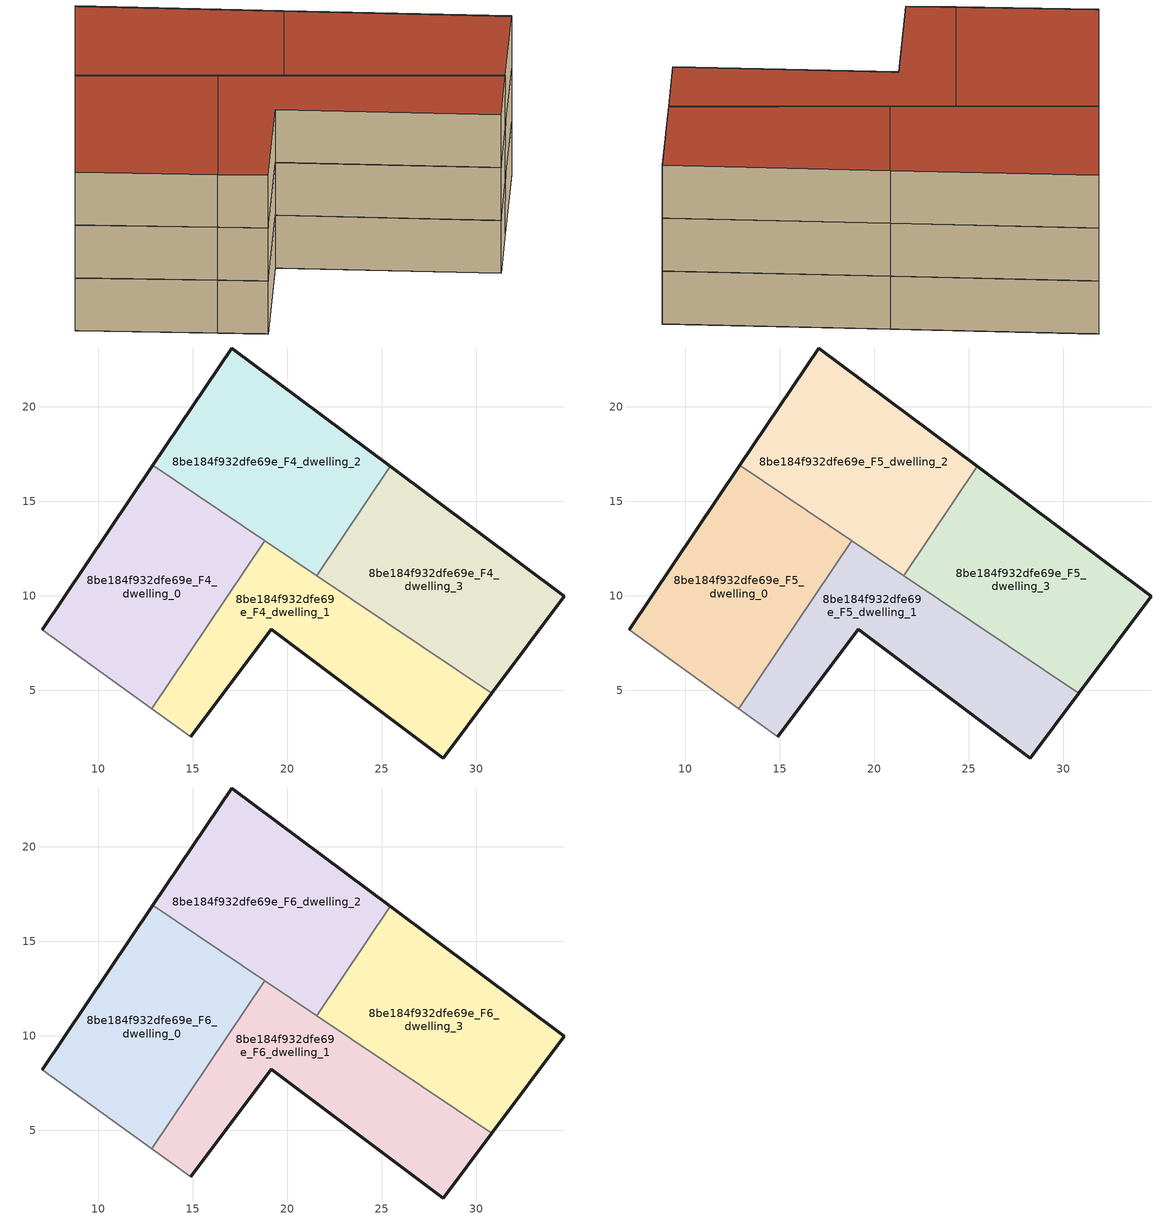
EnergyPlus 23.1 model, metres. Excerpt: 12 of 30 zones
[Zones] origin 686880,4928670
8be184f932dfe69e_F4_dwelling_0
 floor to 8be184f932dfe69e_F3_dwelling_0 (EU_floor_Construction): 12.84,4.03 18.81,12.91 12.89,16.89 7.06,8.22 z12
 wall outside (EU_wall_Construction): 7.06,8.22 12.89,16.89 z12:15
 wall to 8be184f932dfe69e_F4_dwelling_1 (EU_wall_Construction): 18.81,12.91 12.84,4.03 z12:15
 wall adiabatic (EU_wall_Construction): 12.84,4.03 7.06,8.22 z12:15
 wall to 8be184f932dfe69e_F4_dwelling_2 (EU_wall_Construction): 12.89,16.89 18.81,12.91 z12:15
8be184f932dfe69e_F4_dwelling_1
 floor to 8be184f932dfe69e_F3_dwelling_1 (EU_floor_Construction): 28.26,1.43 30.81,4.85 18.81,12.91 12.84,4.03 14.91,2.54 19.15,8.23 z12
 wall outside (EU_wall_Construction): 30.81,4.85 28.26,1.43 19.15,8.23 14.91,2.54 z12:15
 wall adiabatic (EU_wall_Construction): 14.91,2.54 12.84,4.03 z12:15
 wall to 8be184f932dfe69e_F4_dwelling_3 (EU_wall_Construction): 21.56,11.06 30.81,4.85 z12:15
 wall to 8be184f932dfe69e_F4_dwelling_2 (EU_wall_Construction): 18.81,12.91 21.56,11.06 z12:15
8be184f932dfe69e_F4_dwelling_2
 floor to 8be184f932dfe69e_F3_dwelling_2 (EU_floor_Construction): 21.56,11.06 25.45,16.84 17.06,23.1 12.89,16.89 z12
 wall outside (EU_wall_Construction): 12.89,16.89 17.06,23.1 25.45,16.84 z12:15
 wall to 8be184f932dfe69e_F4_dwelling_3 (EU_wall_Construction): 25.45,16.84 21.56,11.06 z12:15
8be184f932dfe69e_F4_dwelling_3
 floor to 8be184f932dfe69e_F3_dwelling_3 (EU_floor_Construction): 30.81,4.85 34.64,9.99 25.45,16.84 21.56,11.06 z12
 wall outside (EU_wall_Construction): 25.45,16.84 34.64,9.99 30.81,4.85 z12:15
8be184f932dfe69e_F5_dwelling_0
 floor to 8be184f932dfe69e_F4_dwelling_0 (EU_floor_Construction): 12.84,4.03 18.81,12.91 12.89,16.89 7.06,8.22 z15
 wall outside (EU_wall_Construction): 7.06,8.22 12.89,16.89 z15:18
 wall to 8be184f932dfe69e_F5_dwelling_1 (EU_wall_Construction): 18.81,12.91 12.84,4.03 z15:18
 wall adiabatic (EU_wall_Construction): 12.84,4.03 7.06,8.22 z15:18
 wall to 8be184f932dfe69e_F5_dwelling_2 (EU_wall_Construction): 12.89,16.89 18.81,12.91 z15:18
8be184f932dfe69e_F5_dwelling_1
 floor to 8be184f932dfe69e_F4_dwelling_1 (EU_floor_Construction): 28.26,1.43 30.81,4.85 18.81,12.91 12.84,4.03 14.91,2.54 19.15,8.23 z15
 wall outside (EU_wall_Construction): 30.81,4.85 28.26,1.43 19.15,8.23 14.91,2.54 z15:18
 wall adiabatic (EU_wall_Construction): 14.91,2.54 12.84,4.03 z15:18
 wall to 8be184f932dfe69e_F5_dwelling_3 (EU_wall_Construction): 21.56,11.06 30.81,4.85 z15:18
 wall to 8be184f932dfe69e_F5_dwelling_2 (EU_wall_Construction): 18.81,12.91 21.56,11.06 z15:18
8be184f932dfe69e_F5_dwelling_2
 floor to 8be184f932dfe69e_F4_dwelling_2 (EU_floor_Construction): 21.56,11.06 25.45,16.84 17.06,23.1 12.89,16.89 z15
 wall outside (EU_wall_Construction): 12.89,16.89 17.06,23.1 25.45,16.84 z15:18
 wall to 8be184f932dfe69e_F5_dwelling_3 (EU_wall_Construction): 25.45,16.84 21.56,11.06 z15:18
8be184f932dfe69e_F5_dwelling_3
 floor to 8be184f932dfe69e_F4_dwelling_3 (EU_floor_Construction): 30.81,4.85 34.64,9.99 25.45,16.84 21.56,11.06 z15
 wall outside (EU_wall_Construction): 25.45,16.84 34.64,9.99 30.81,4.85 z15:18
8be184f932dfe69e_F6_dwelling_0
 floor to 8be184f932dfe69e_F5_dwelling_0 (EU_floor_Construction): 12.84,4.03 18.81,12.91 12.89,16.89 7.06,8.22 z18
 wall outside (EU_wall_Construction): 7.06,8.22 12.89,16.89 z18:21
 wall to 8be184f932dfe69e_F6_dwelling_1 (EU_wall_Construction): 18.81,12.91 12.84,4.03 z18:21
 wall adiabatic (EU_wall_Construction): 12.84,4.03 7.06,8.22 z18:21
 wall to 8be184f932dfe69e_F6_dwelling_2 (EU_wall_Construction): 12.89,16.89 18.81,12.91 z18:21
 roof outside (EU_roof_Construction): 18.81,12.91 12.84,4.03 7.06,8.22 12.89,16.89 z21
8be184f932dfe69e_F6_dwelling_1
 floor to 8be184f932dfe69e_F5_dwelling_1 (EU_floor_Construction): 28.26,1.43 30.81,4.85 18.81,12.91 12.84,4.03 14.91,2.54 19.15,8.23 z18
 wall outside (EU_wall_Construction): 30.81,4.85 28.26,1.43 19.15,8.23 14.91,2.54 z18:21
 wall adiabatic (EU_wall_Construction): 14.91,2.54 12.84,4.03 z18:21
 wall to 8be184f932dfe69e_F6_dwelling_3 (EU_wall_Construction): 21.56,11.06 30.81,4.85 z18:21
 wall to 8be184f932dfe69e_F6_dwelling_2 (EU_wall_Construction): 18.81,12.91 21.56,11.06 z18:21
 roof outside (EU_roof_Construction): 30.81,4.85 28.26,1.43 19.15,8.23 14.91,2.54 12.84,4.03 18.81,12.91 z21
8be184f932dfe69e_F6_dwelling_2
 floor to 8be184f932dfe69e_F5_dwelling_2 (EU_floor_Construction): 21.56,11.06 25.45,16.84 17.06,23.1 12.89,16.89 z18
 wall outside (EU_wall_Construction): 12.89,16.89 17.06,23.1 25.45,16.84 z18:21
 wall to 8be184f932dfe69e_F6_dwelling_3 (EU_wall_Construction): 25.45,16.84 21.56,11.06 z18:21
 roof outside (EU_roof_Construction): 25.45,16.84 21.56,11.06 12.89,16.89 17.06,23.1 z21
8be184f932dfe69e_F6_dwelling_3
 floor to 8be184f932dfe69e_F5_dwelling_3 (EU_floor_Construction): 30.81,4.85 34.64,9.99 25.45,16.84 21.56,11.06 z18
 wall outside (EU_wall_Construction): 25.45,16.84 34.64,9.99 30.81,4.85 z18:21
 roof outside (EU_roof_Construction): 34.64,9.99 30.81,4.85 21.56,11.06 25.45,16.84 z21
[Building]
EU S2 Campaign: North Axis=0; Terrain=City; Solar Distribution=FullExterior
[Site:Location]
Bologna: Latitude=44.5; Longitude=11.25; Time Zone=1; Elevation=37
[SizingPeriod:WeatherFileDays]
AnnualSizingPeriod: Begin Month=1; Begin Day of Month=1; End Month=12; End Day of Month=31; Day of Week for Start Day=Monday; Use Weather File Daylight Saving Period=No; Use Weather File Rain and Snow Indicators=No
[MATERIAL]
EU_InternalMass_Material: Roughness=MediumRough; Thickness=0.1; Conductivity=1; Density=1800; Specific Heat=900; Thermal Absorptance=0.9; Solar Absorptance=0.7; Visible Absorptance=0.7
[MATERIAL:NOMASS] Roughness=MediumRough; Thermal Absorptance=0.9; Solar Absorptance=0.7; Visible Absorptance=0.7
Name | Thermal Resistance
EU_wall_NoMass | 0.779417
EU_roof_NoMass | 0.435466
EU_floor_NoMass | 0.588222
[CONSTRUCTION]
EU_wall_Construction: EU_wall_NoMass
EU_roof_Construction: EU_roof_NoMass
EU_floor_Construction: EU_floor_NoMass
EU_InternalMass_Construction: EU_InternalMass_Material
[ZONE] Type=1; Multiplier=1; Ceiling Height=autocalculate; Floor Area=autocalculate; Part of Total Floor Area=Yes
Name | Volume
8be184f932dfe69e_F4_dwelling_0; 8be184f932dfe69e_F5_dwelling_0; 8be184f932dfe69e_F6_dwelling_0; 8be184f932dfe69e_F4_dwelling_3; 8be184f932dfe69e_F5_dwelling_3; 8be184f932dfe69e_F6_dwelling_3 | 226.474
8be184f932dfe69e_F4_dwelling_1; 8be184f932dfe69e_F5_dwelling_1; 8be184f932dfe69e_F6_dwelling_1 | 226.479
8be184f932dfe69e_F4_dwelling_2; 8be184f932dfe69e_F5_dwelling_2; 8be184f932dfe69e_F6_dwelling_2 | 226.462
[INTERNALMASS] Construction=EU_InternalMass_Construction
Name | Zone or ZoneList | Surface Area
8be184f932dfe69e_F4_dwelling_0_EU_InternalMass | 8be184f932dfe69e_F4_dwelling_0 | 75.4914
8be184f932dfe69e_F4_dwelling_1_EU_InternalMass | 8be184f932dfe69e_F4_dwelling_1 | 75.4934
8be184f932dfe69e_F4_dwelling_2_EU_InternalMass | 8be184f932dfe69e_F4_dwelling_2 | 75.4872
8be184f932dfe69e_F4_dwelling_3_EU_InternalMass | 8be184f932dfe69e_F4_dwelling_3 | 75.491
8be184f932dfe69e_F5_dwelling_0_EU_InternalMass | 8be184f932dfe69e_F5_dwelling_0 | 75.4914
8be184f932dfe69e_F5_dwelling_1_EU_InternalMass | 8be184f932dfe69e_F5_dwelling_1 | 75.4934
8be184f932dfe69e_F5_dwelling_2_EU_InternalMass | 8be184f932dfe69e_F5_dwelling_2 | 75.4872
8be184f932dfe69e_F5_dwelling_3_EU_InternalMass | 8be184f932dfe69e_F5_dwelling_3 | 75.491
8be184f932dfe69e_F6_dwelling_0_EU_InternalMass | 8be184f932dfe69e_F6_dwelling_0 | 75.4914
8be184f932dfe69e_F6_dwelling_1_EU_InternalMass | 8be184f932dfe69e_F6_dwelling_1 | 75.4934
8be184f932dfe69e_F6_dwelling_2_EU_InternalMass | 8be184f932dfe69e_F6_dwelling_2 | 75.4872
8be184f932dfe69e_F6_dwelling_3_EU_InternalMass | 8be184f932dfe69e_F6_dwelling_3 | 75.491
[OTHEREQUIPMENT] Fuel Type=Electricity; Design Level Calculation Method=Watts/Area; Power per Zone Floor Area=1; Fraction Latent=0; Fraction Radiant=0; Fraction Lost=0; Carbon Dioxide Generation Rate=0; EndUse Subcategory=EU_Step8_InternalGains
Name | Zone or ZoneList or Space or SpaceList | Schedule
EU_Step8_InternalGain_8be184f932dfe69e_F4_dwelling_0_f000 | 8be184f932dfe69e_F4_dwelling_0 | EU_Step8_GainSchedule_8be184f932dfe69e_F4_dwelling_0_f000
EU_Step8_InternalGain_8be184f932dfe69e_F4_dwelling_1_f000 | 8be184f932dfe69e_F4_dwelling_1 | EU_Step8_GainSchedule_8be184f932dfe69e_F4_dwelling_1_f000
EU_Step8_InternalGain_8be184f932dfe69e_F4_dwelling_2_f000 | 8be184f932dfe69e_F4_dwelling_2 | EU_Step8_GainSchedule_8be184f932dfe69e_F4_dwelling_2_f000
EU_Step8_InternalGain_8be184f932dfe69e_F4_dwelling_3_f000 | 8be184f932dfe69e_F4_dwelling_3 | EU_Step8_GainSchedule_8be184f932dfe69e_F4_dwelling_3_f000
EU_Step8_InternalGain_8be184f932dfe69e_F5_dwelling_0_f000 | 8be184f932dfe69e_F5_dwelling_0 | EU_Step8_GainSchedule_8be184f932dfe69e_F5_dwelling_0_f000
EU_Step8_InternalGain_8be184f932dfe69e_F5_dwelling_1_f000 | 8be184f932dfe69e_F5_dwelling_1 | EU_Step8_GainSchedule_8be184f932dfe69e_F5_dwelling_1_f000
EU_Step8_InternalGain_8be184f932dfe69e_F5_dwelling_2_f000 | 8be184f932dfe69e_F5_dwelling_2 | EU_Step8_GainSchedule_8be184f932dfe69e_F5_dwelling_2_f000
EU_Step8_InternalGain_8be184f932dfe69e_F5_dwelling_3_f000 | 8be184f932dfe69e_F5_dwelling_3 | EU_Step8_GainSchedule_8be184f932dfe69e_F5_dwelling_3_f000
EU_Step8_InternalGain_8be184f932dfe69e_F6_dwelling_0_f000 | 8be184f932dfe69e_F6_dwelling_0 | EU_Step8_GainSchedule_8be184f932dfe69e_F6_dwelling_0_f000
EU_Step8_InternalGain_8be184f932dfe69e_F6_dwelling_1_f000 | 8be184f932dfe69e_F6_dwelling_1 | EU_Step8_GainSchedule_8be184f932dfe69e_F6_dwelling_1_f000
EU_Step8_InternalGain_8be184f932dfe69e_F6_dwelling_2_f000 | 8be184f932dfe69e_F6_dwelling_2 | EU_Step8_GainSchedule_8be184f932dfe69e_F6_dwelling_2_f000
EU_Step8_InternalGain_8be184f932dfe69e_F6_dwelling_3_f000 | 8be184f932dfe69e_F6_dwelling_3 | EU_Step8_GainSchedule_8be184f932dfe69e_F6_dwelling_3_f000
[ZONEVENTILATION:DESIGNFLOWRATE] Schedule=EU_AlwaysOn; Design Flow Rate Calculation Method=AirChanges/Hour; Air Changes per Hour=0.712058; Ventilation Type=Natural; Fan Pressure Rise=0; Fan Total Efficiency=1; Constant Term Coefficient=1; Temperature Term Coefficient=0; Velocity Term Coefficient=0; Velocity Squared Term Coefficient=0; Minimum Indoor Temperature=-100; Maximum Indoor Temperature=100; Delta Temperature=-100; Minimum Outdoor Temperature=-100; Maximum Outdoor Temperature=100; Maximum Wind Speed=40
Name | Zone or ZoneList or Space or SpaceList
EU_ConstantAir_8be184f932dfe69e_F4_dwelling_0 | 8be184f932dfe69e_F4_dwelling_0
EU_ConstantAir_8be184f932dfe69e_F4_dwelling_1 | 8be184f932dfe69e_F4_dwelling_1
EU_ConstantAir_8be184f932dfe69e_F4_dwelling_2 | 8be184f932dfe69e_F4_dwelling_2
EU_ConstantAir_8be184f932dfe69e_F4_dwelling_3 | 8be184f932dfe69e_F4_dwelling_3
EU_ConstantAir_8be184f932dfe69e_F5_dwelling_0 | 8be184f932dfe69e_F5_dwelling_0
EU_ConstantAir_8be184f932dfe69e_F5_dwelling_1 | 8be184f932dfe69e_F5_dwelling_1
EU_ConstantAir_8be184f932dfe69e_F5_dwelling_2 | 8be184f932dfe69e_F5_dwelling_2
EU_ConstantAir_8be184f932dfe69e_F5_dwelling_3 | 8be184f932dfe69e_F5_dwelling_3
EU_ConstantAir_8be184f932dfe69e_F6_dwelling_0 | 8be184f932dfe69e_F6_dwelling_0
EU_ConstantAir_8be184f932dfe69e_F6_dwelling_1 | 8be184f932dfe69e_F6_dwelling_1
EU_ConstantAir_8be184f932dfe69e_F6_dwelling_2 | 8be184f932dfe69e_F6_dwelling_2
EU_ConstantAir_8be184f932dfe69e_F6_dwelling_3 | 8be184f932dfe69e_F6_dwelling_3
[HVACTEMPLATE:THERMOSTAT] Constant Heating Setpoint=20; Constant Cooling Setpoint=50
EU_HeatOnly_8be184f932dfe69e_F3_dwelling_3; EU_HeatOnly_8be184f932dfe69e_F4_dwelling_0; EU_HeatOnly_8be184f932dfe69e_F4_dwelling_1; EU_HeatOnly_8be184f932dfe69e_F4_dwelling_2; EU_HeatOnly_8be184f932dfe69e_F4_dwelling_3; EU_HeatOnly_8be184f932dfe69e_F5_dwelling_0; EU_HeatOnly_8be184f932dfe69e_F5_dwelling_1; EU_HeatOnly_8be184f932dfe69e_F5_dwelling_2; EU_HeatOnly_8be184f932dfe69e_F5_dwelling_3; EU_HeatOnly_8be184f932dfe69e_F6_dwelling_0; EU_HeatOnly_8be184f932dfe69e_F6_dwelling_1; EU_HeatOnly_8be184f932dfe69e_F6_dwelling_2; EU_HeatOnly_8be184f932dfe69e_F6_dwelling_3
[HVACTEMPLATE:ZONE:IDEALLOADSAIRSYSTEM] System Availability Schedule=EU_AlwaysOn; Maximum Heating Supply Air Temperature=50; Minimum Cooling Supply Air Temperature=13; Maximum Heating Supply Air Humidity Ratio=0.0156; Minimum Cooling Supply Air Humidity Ratio=0.0077; Heating Limit=NoLimit; Cooling Limit=NoLimit; Heating Availability Schedule=EU_AlwaysOn; Cooling Availability Schedule=EU_CoolingOff; Dehumidification Control Type=ConstantSensibleHeatRatio; Cooling Sensible Heat Ratio=0.7; Dehumidification Setpoint=60; Humidification Control Type=None; Humidification Setpoint=30; Outdoor Air Method=None; Outdoor Air Flow Rate per Person=0.00944; Outdoor Air Flow Rate per Zone Floor Area=0; Outdoor Air Flow Rate per Zone=0; Demand Controlled Ventilation Type=None; Outdoor Air Economizer Type=NoEconomizer; Heat Recovery Type=None; Sensible Heat Recovery Effectiveness=0.7; Latent Heat Recovery Effectiveness=0.65
Name | Template Thermostat
8be184f932dfe69e_F4_dwelling_0 | EU_HeatOnly_8be184f932dfe69e_F4_dwelling_0
8be184f932dfe69e_F4_dwelling_1 | EU_HeatOnly_8be184f932dfe69e_F4_dwelling_1
8be184f932dfe69e_F4_dwelling_2 | EU_HeatOnly_8be184f932dfe69e_F4_dwelling_2
8be184f932dfe69e_F4_dwelling_3 | EU_HeatOnly_8be184f932dfe69e_F4_dwelling_3
8be184f932dfe69e_F5_dwelling_0 | EU_HeatOnly_8be184f932dfe69e_F5_dwelling_0
8be184f932dfe69e_F5_dwelling_1 | EU_HeatOnly_8be184f932dfe69e_F5_dwelling_1
8be184f932dfe69e_F5_dwelling_2 | EU_HeatOnly_8be184f932dfe69e_F5_dwelling_2
8be184f932dfe69e_F5_dwelling_3 | EU_HeatOnly_8be184f932dfe69e_F5_dwelling_3
8be184f932dfe69e_F6_dwelling_0 | EU_HeatOnly_8be184f932dfe69e_F6_dwelling_0
8be184f932dfe69e_F6_dwelling_1 | EU_HeatOnly_8be184f932dfe69e_F6_dwelling_1
8be184f932dfe69e_F6_dwelling_2 | EU_HeatOnly_8be184f932dfe69e_F6_dwelling_2
8be184f932dfe69e_F6_dwelling_3 | EU_HeatOnly_8be184f932dfe69e_F6_dwelling_3
[SIZING:ZONE] Zone Cooling Design Supply Air Temperature Input Method=SupplyAirTemperature; Zone Cooling Design Supply Air Temperature=13; Zone Heating Design Supply Air Temperature Input Method=SupplyAirTemperature; Zone Heating Design Supply Air Temperature=50; Zone Cooling Design Supply Air Humidity Ratio=0.008; Zone Heating Design Supply Air Humidity Ratio=0.008; Cooling Design Air Flow Method=DesignDay; Cooling Design Air Flow Rate=0; Cooling Minimum Air Flow per Zone Floor Area=0.000762; Cooling Minimum Air Flow=0; Cooling Minimum Air Flow Fraction=0.2; Heating Design Air Flow Method=DesignDay; Heating Design Air Flow Rate=0; Heating Maximum Air Flow per Zone Floor Area=0.002032; Heating Maximum Air Flow=0.141576; Heating Maximum Air Flow Fraction=0.3; Account for Dedicated Outdoor Air System=No; Dedicated Outdoor Air System Control Strategy=NeutralSupplyAir; Dedicated Outdoor Air Low Setpoint Temperature for Design=autosize; Dedicated Outdoor Air High Setpoint Temperature for Design=autosize; Zone Load Sizing Method=Sensible Load Only No Latent Load; Zone Latent Cooling Design Supply Air Humidity Ratio Input Method=HumidityRatioDifference; Zone Cooling Design Supply Air Humidity Ratio Difference=0.005; Zone Latent Heating Design Supply Air Humidity Ratio Input Method=HumidityRatioDifference; Zone Humidification Design Supply Air Humidity Ratio Difference=0.005
8be184f932dfe69e_F4_dwelling_0; 8be184f932dfe69e_F4_dwelling_1; 8be184f932dfe69e_F4_dwelling_2; 8be184f932dfe69e_F4_dwelling_3; 8be184f932dfe69e_F5_dwelling_0; 8be184f932dfe69e_F5_dwelling_1; 8be184f932dfe69e_F5_dwelling_2; 8be184f932dfe69e_F5_dwelling_3; 8be184f932dfe69e_F6_dwelling_0; 8be184f932dfe69e_F6_dwelling_1; 8be184f932dfe69e_F6_dwelling_2; 8be184f932dfe69e_F6_dwelling_3
[SCHEDULE:CONSTANT]
Name | Hourly Value
EU_AlwaysOn | 1
EU_CoolingOff | 0
[SCHEDULE:FILE] Column Number=1; Rows to Skip at Top=0; Number of Hours of Data=8760; Column Separator=Comma; Interpolate to Timestep=No; Minutes per Item=60; Adjust Schedule for Daylight Savings=Yes
Name | File
EU_Step8_GainSchedule_8be184f932dfe69e_F4_dwelling_0_f000 | ../../schedules/8be184f932dfe69e/8be184f932dfe69e_F4_dwelling_0_f000_gain.csv
EU_Step8_GainSchedule_8be184f932dfe69e_F4_dwelling_1_f000 | ../../schedules/8be184f932dfe69e/8be184f932dfe69e_F4_dwelling_1_f000_gain.csv
EU_Step8_GainSchedule_8be184f932dfe69e_F4_dwelling_2_f000 | ../../schedules/8be184f932dfe69e/8be184f932dfe69e_F4_dwelling_2_f000_gain.csv
EU_Step8_GainSchedule_8be184f932dfe69e_F4_dwelling_3_f000 | ../../schedules/8be184f932dfe69e/8be184f932dfe69e_F4_dwelling_3_f000_gain.csv
EU_Step8_GainSchedule_8be184f932dfe69e_F5_dwelling_0_f000 | ../../schedules/8be184f932dfe69e/8be184f932dfe69e_F5_dwelling_0_f000_gain.csv
EU_Step8_GainSchedule_8be184f932dfe69e_F5_dwelling_1_f000 | ../../schedules/8be184f932dfe69e/8be184f932dfe69e_F5_dwelling_1_f000_gain.csv
EU_Step8_GainSchedule_8be184f932dfe69e_F5_dwelling_2_f000 | ../../schedules/8be184f932dfe69e/8be184f932dfe69e_F5_dwelling_2_f000_gain.csv
EU_Step8_GainSchedule_8be184f932dfe69e_F5_dwelling_3_f000 | ../../schedules/8be184f932dfe69e/8be184f932dfe69e_F5_dwelling_3_f000_gain.csv
EU_Step8_GainSchedule_8be184f932dfe69e_F6_dwelling_0_f000 | ../../schedules/8be184f932dfe69e/8be184f932dfe69e_F6_dwelling_0_f000_gain.csv
EU_Step8_GainSchedule_8be184f932dfe69e_F6_dwelling_1_f000 | ../../schedules/8be184f932dfe69e/8be184f932dfe69e_F6_dwelling_1_f000_gain.csv
EU_Step8_GainSchedule_8be184f932dfe69e_F6_dwelling_2_f000 | ../../schedules/8be184f932dfe69e/8be184f932dfe69e_F6_dwelling_2_f000_gain.csv
EU_Step8_GainSchedule_8be184f932dfe69e_F6_dwelling_3_f000 | ../../schedules/8be184f932dfe69e/8be184f932dfe69e_F6_dwelling_3_f000_gain.csv
